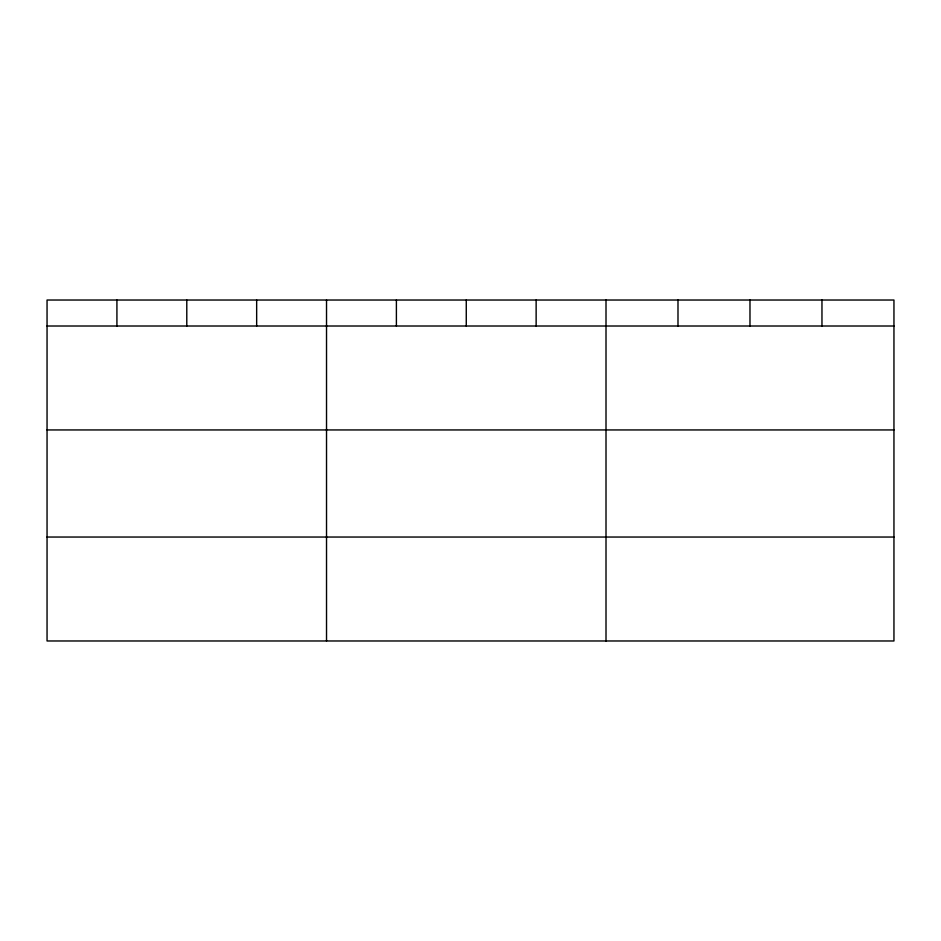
<?xml version="1.0" encoding="UTF-8"?>
<svg xmlns="http://www.w3.org/2000/svg" width="941" height="941" viewBox="0 0 941 941"><rect width="100%" height="100%" fill="white"/><g stroke="black" fill="none" stroke-linecap="round" stroke-linejoin="round"><path stroke-width="1.41" d="M893.95 326.009L893.95 640.974L47.05 640.974L47.05 300.026L893.95 300.026L893.95 326.009L47.05 326.009M47.05 429.943L893.95 429.943M47.05 537.04L893.95 537.04M821.963 300.026L821.963 326.009M749.977 300.026L749.977 326.009M677.99 300.026L677.99 326.009M606.004 300.026L606.004 640.974M536.135 300.026L536.135 326.009M466.265 300.026L466.265 326.009M396.396 300.026L396.396 326.009M326.527 300.026L326.527 640.974M256.658 300.026L256.658 326.009M186.789 300.026L186.789 326.009M116.919 300.026L116.919 326.009"/></g></svg>
